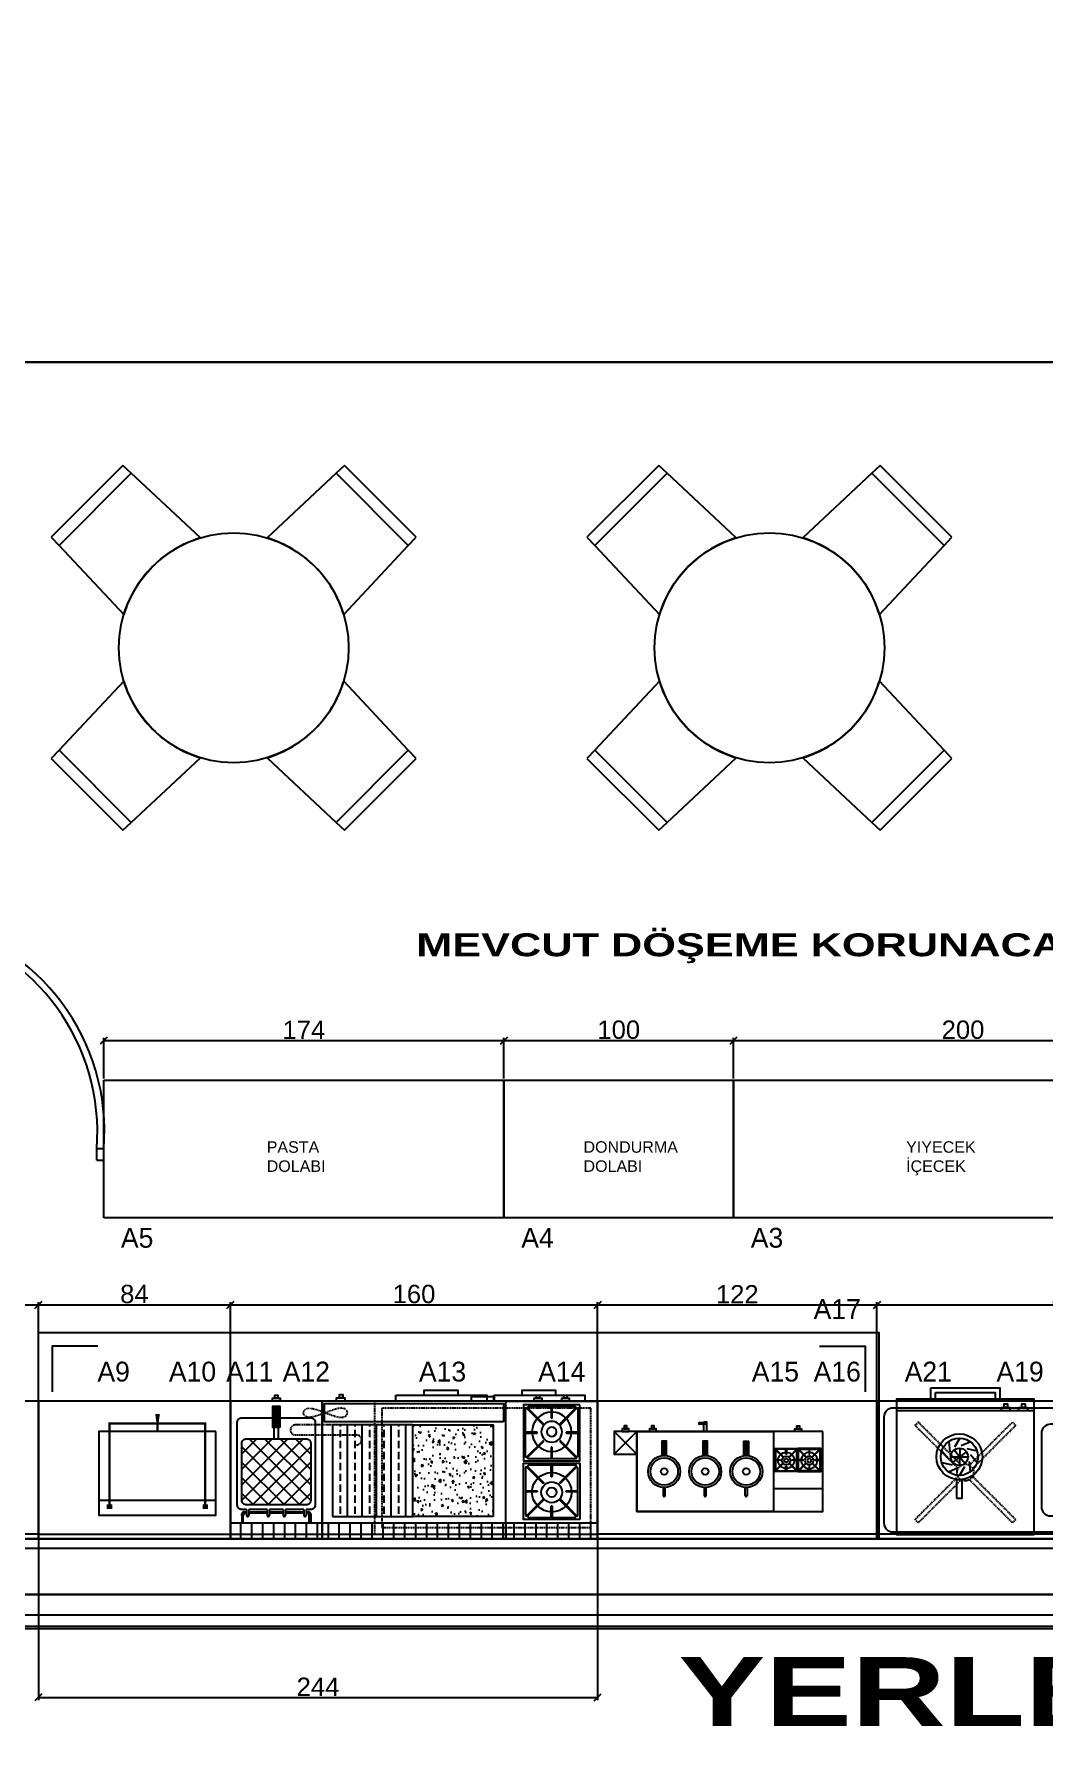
# Model space of a CAD drawing. Header units: millimetres. Extents: x 2103 to 6649, y 37758 to 41844.
# Drawn here: x 2597 to 3037, y 38865 to 39611 of the extents above; entities that cross this region are included whole.
import ezdxf
from ezdxf.enums import TextEntityAlignment as Align

# ---------------------------------------------------------------- set-up
doc = ezdxf.new("R2010")
doc.units = ezdxf.units.MM
doc.linetypes.add('DASHED', pattern=[0.75, 0.5, -0.25])
for name, color, linetype in [('A_DuvarAlcipan_WallPlasterboard', 53, 'Continuous'), ('A_DuvarBlok_WallBrickBlock', 87, 'Continuous'), ('A_KaplamaSeramik_Cladding', 55, 'Continuous'), ('A_YalitimIsi_HeatInsulation', 135, 'Continuous'), ('NOITHAT', 33, 'Continuous'), ('S2000-002 Çizgi', 7, 'Continuous'), ('Z_Xref', 7, 'Continuous')]:
    doc.layers.add(name, color=color, linetype=linetype)
doc.layers.add('YN_U_ANTET YAZI', color=50, linetype='Continuous', lineweight=30)
doc.styles.add('NKY', font='arial.ttf')
doc.styles.add('OLCU-5mm', font='arial.ttf', dxfattribs={"width": 0.75, "height": 12.5})
doc.styles.get("Standard").update_dxf_attribs({"font": 'arial.ttf'})
doc.styles.add('TAKSİM', font='GOTHIC.TTF', dxfattribs={"height": 20})
doc.dimstyles.new('OLCU50', dxfattribs={"dimtxt": 8, "dimasz": 3, "dimexe": 1.25, "dimexo": 0.625, "dimtad": 1, "dimdec": 0, "dimtxsty": 'Standard', "dimblk": 'OBLIQUE', "dimcen": 2.5, "dimclrd": 256, "dimclre": 251, "dimclrt": 25, "dimadec": 0, "dimazin": 0, "dimtfac": 1, "dimtdec": 0, "dimtmove": 0, "dimatfit": 3, "dimldrblk": 'OBLIQUE', "dimfxl": 1, "dimarcsym": 0})

# ---------------------------------------------------------------- blocks, each defined once
blk = doc.blocks.new('A$C4A413351')
at = {"layer": 'NOITHAT'}
for p, q in [((312.3, 1589.8), (0, 1277.5)), ((348.8, 1555.6), (312.3, 1589.8)), ((1277.5, 1589.8), (1241, 1555.6)), ((1589.8, 1277.5), (1277.5, 1589.8)), ((34.2, 1241), (348.8, 1555.6)), ((348.8, 1555.6), (34.2, 1241)), ((348.8, 1555.6), (34.2, 1241)), ((649.8, 1274), (348.8, 1555.6)), ((1241, 1555.6), (940, 1274)), ((1241, 1555.6), (1555.6, 1241)), ((1555.6, 1241), (1241, 1555.6)), ((1555.6, 1241), (1241, 1555.6)), ((0, 1277.5), (34.2, 1241)), ((1555.6, 1241), (1589.8, 1277.5)), ((34.2, 1241), (315.8, 940)), ((1274, 940), (1555.6, 1241)), ((315.8, 649.8), (34.2, 348.8)), ((1555.6, 348.8), (1274, 649.8)), ((34.2, 348.8), (0, 312.3)), ((0, 312.3), (312.3, 0)), ((348.8, 34.2), (34.2, 348.8)), ((34.2, 348.8), (348.8, 34.2)), ((34.2, 348.8), (348.8, 34.2)), ((348.8, 34.2), (649.8, 315.8)), ((940, 315.8), (1241, 34.2)), ((1555.6, 348.8), (1241, 34.2)), ((1241, 34.2), (1555.6, 348.8)), ((1241, 34.2), (1555.6, 348.8)), ((1277.5, 0), (1589.8, 312.3)), ((1589.8, 312.3), (1555.6, 348.8)), ((312.3, 0), (348.8, 34.2)), ((1241, 34.2), (1277.5, 0))]:
    blk.add_line(p, q, dxfattribs=at)
blk.add_circle((794.9, 794.9), 500.6, dxfattribs=at)
for start, end in [(106.84404, 135), (45, 73.15596), (135, 163.15596), (16.84404, 45), (196.84404, 225), (315, 343.15596), (225, 253.15596), (286.84404, 315)]:
    blk.add_arc((794.9, 794.9), 500.6, start, end, dxfattribs=at)
blk = doc.blocks.new('_Oblique')
at = {"color": 0, "linetype": 'ByBlock', "lineweight": -2}
blk.add_line((-0.5, -0.5), (0.5, 0.5), dxfattribs=at)
blk = doc.blocks.new('*D13')
at = {"color": 251, "lineweight": -2, "transparency": 16777216}
for p, q in [((2627.27, 39156.2), (2627.27, 39174)), ((2801.67, 39156.2), (2801.67, 39174))]:
    blk.add_line(p, q, dxfattribs=at)
at = {"lineweight": -2, "transparency": 16777216}
blk.add_line((2627.27, 39172.75), (2801.67, 39172.75), dxfattribs=at)
at = {"layer": 'Defpoints', "color": 0, "transparency": 16777216}
for p in [(2801.67, 39172.75), (2627.27, 39155.57), (2801.67, 39155.57)]:
    blk.add_point(p, dxfattribs=at)
at = {"lineweight": -2, "transparency": 16777216, "xscale": 3, "yscale": 3, "zscale": 3, "rotation": 180}
blk.add_blockref('_Oblique', (2627.27, 39172.75), dxfattribs=at)
at = {"lineweight": -2, "transparency": 16777216, "xscale": 3, "yscale": 3, "zscale": 3}
blk.add_blockref('_Oblique', (2801.67, 39172.75), dxfattribs=at)
at = {"color": 25, "transparency": 16777216, "insert": (2714.47, 39177.39), "char_height": 8, "attachment_point": 5}
blk.add_mtext('174', dxfattribs=at)
blk = doc.blocks.new('*D14')
at = {"color": 251, "lineweight": -2, "transparency": 16777216}
for p, q in [((2801.67, 39156.2), (2801.67, 39174)), ((2901.67, 39156.2), (2901.67, 39174))]:
    blk.add_line(p, q, dxfattribs=at)
at = {"lineweight": -2, "transparency": 16777216}
blk.add_line((2801.67, 39172.75), (2901.67, 39172.75), dxfattribs=at)
at = {"layer": 'Defpoints', "color": 0, "transparency": 16777216}
for p in [(2901.67, 39172.75), (2801.67, 39155.57), (2901.67, 39155.57)]:
    blk.add_point(p, dxfattribs=at)
at = {"lineweight": -2, "transparency": 16777216, "xscale": 3, "yscale": 3, "zscale": 3, "rotation": 180}
blk.add_blockref('_Oblique', (2801.67, 39172.75), dxfattribs=at)
at = {"lineweight": -2, "transparency": 16777216, "xscale": 3, "yscale": 3, "zscale": 3}
blk.add_blockref('_Oblique', (2901.67, 39172.75), dxfattribs=at)
at = {"color": 25, "transparency": 16777216, "insert": (2851.67, 39177.45), "char_height": 8, "attachment_point": 5}
blk.add_mtext('100', dxfattribs=at)
blk = doc.blocks.new('*D15')
at = {"color": 251, "lineweight": -2, "transparency": 16777216}
for p, q in [((2901.67, 39156.2), (2901.67, 39174)), ((3101.67, 39156.2), (3101.67, 39174))]:
    blk.add_line(p, q, dxfattribs=at)
at = {"lineweight": -2, "transparency": 16777216}
blk.add_line((2901.67, 39172.75), (3101.67, 39172.75), dxfattribs=at)
at = {"layer": 'Defpoints', "color": 0, "transparency": 16777216}
for p in [(3101.67, 39172.75), (2901.67, 39155.57), (3101.67, 39155.57)]:
    blk.add_point(p, dxfattribs=at)
at = {"lineweight": -2, "transparency": 16777216, "xscale": 3, "yscale": 3, "zscale": 3, "rotation": 180}
blk.add_blockref('_Oblique', (2901.67, 39172.75), dxfattribs=at)
at = {"lineweight": -2, "transparency": 16777216, "xscale": 3, "yscale": 3, "zscale": 3}
blk.add_blockref('_Oblique', (3101.67, 39172.75), dxfattribs=at)
at = {"color": 25, "transparency": 16777216, "insert": (3001.67, 39177.45), "char_height": 8, "attachment_point": 5}
blk.add_mtext('200', dxfattribs=at)
blk = doc.blocks.new('A$C521B02A0')
at = {"layer": 'S2000-002 Çizgi'}
blk.add_line((6.65, 10), (10.64, 10), dxfattribs=at)
for points in [[(0, 64), (0, 10), (60, 10), (60, 64)], [(0, 64), (0, 5), (60, 5), (60, 64)], [(3, 10), (6.65, 10), (6.65, 8.54), (3, 8.54)], [(3.97, 8.54), (5.43, 8.54), (5.43, 7.08), (3.97, 7.08)], [(10.64, 10), (14.29, 10), (14.29, 8.54), (10.64, 8.54)], [(11.61, 8.54), (13.07, 8.54), (13.07, 7.08), (11.61, 7.08)], [(45, 0), (15, 0), (15, 5), (45, 5)], [(43, 2), (17, 2), (17, 5), (43, 5)]]:
    blk.add_lwpolyline(points, close=True, dxfattribs=at)
at = {"layer": 'S2000-002 Çizgi', "linetype": 'DASHED'}
for points in [[(8.08, 57.42), (9.49, 58.84)], [(8.08, 57.42), (26.83, 38.67)], [(9.49, 58.84), (28.24, 40.09)], [(31.86, 40.19), (50.51, 58.84)], [(33.27, 38.77), (51.92, 57.42)], [(50.51, 58.84), (51.92, 57.42)], [(26.73, 35.06), (8.08, 16.41)], [(28.14, 33.64), (9.49, 15)], [(31.76, 33.74), (50.51, 15)], [(33.17, 35.16), (51.92, 16.41)], [(9.49, 15), (8.08, 16.41)], [(50.51, 15), (51.92, 16.41)]]:
    blk.add_lwpolyline(points, dxfattribs=at)
blk.add_circle((30, 36.92), 3.63, dxfattribs=at)
blk = doc.blocks.new('A$C08847F1B')
at = {"layer": 'S2000-002 Çizgi'}
blk.add_lwpolyline([(0, 30.57), (30.57, 30.57), (30.57, 0), (0, 0), (0, 30.57)], dxfattribs=at)
blk.add_lwpolyline([(15.55, 29.52), (15.55, 23.44, -0.414214), (15.34, 23.23), (15.23, 23.23, -0.414214), (15.02, 23.44), (15.02, 29.52), (2.68, 29.52, 0.668179), (2.31, 28.63), (10.81, 20.13, -0.810443), (10.38, 19.82), (1.59, 28.61, 0.668179), (1.05, 28.39), (1.05, 15.55), (7.13, 15.55, -0.414214), (7.34, 15.34), (7.34, 15.23, -0.414214), (7.13, 15.02), (1.05, 15.02), (1.05, 2.68, 0.668179), (1.94, 2.31), (10.43, 10.81, -0.810443), (10.75, 10.38), (1.96, 1.59, 0.668179), (2.18, 1.05), (15.02, 1.05), (15.02, 7.13, -0.414214), (15.23, 7.34), (15.34, 7.34, -0.414214), (15.55, 7.13), (15.55, 1.05), (27.88, 1.05, 0.668179), (28.26, 1.94), (19.76, 10.43, -0.810443), (20.19, 10.75), (28.98, 1.96, 0.668179), (29.52, 2.18), (29.52, 15.02), (23.44, 15.02, -0.414214), (23.23, 15.23), (23.23, 15.34, -0.414214), (23.44, 15.55), (29.52, 15.55), (29.52, 28.39, 0.668179), (28.98, 28.61), (20.19, 19.82, -0.810443), (19.76, 20.13), (28.26, 28.63, 0.668179), (27.88, 29.52)], format="xyb", close=True, dxfattribs=at)
for radius in [10.75, 5.66, 2.6]:
    blk.add_circle((15.28, 15.8), radius, dxfattribs=at)
blk = doc.blocks.new('A$C0AAB4699')
at = {"layer": 'S2000-002 Çizgi'}
for points in [[(34.38, 14.79, -0.072213), (32.37, 14.79), (32.37, 8.52), (34.38, 8.52)], [(50.24, 8.52), (52.26, 8.52), (52.26, 14.79, -0.072213), (50.24, 14.79)], [(68.12, 8.52), (70.13, 8.52), (70.13, 14.79, -0.072213), (68.12, 14.79)]]:
    blk.add_hatch(color=256, dxfattribs=at).paths.add_polyline_path(points)
for p, q in [((81, 14.21), (91, 4.21)), ((91, 14.21), (81, 4.21))]:
    blk.add_line(p, q, dxfattribs=at)
for points in [[(0, 4.21), (81, 4.21), (81, 39.21), (0, 39.21)], [(0, 29.21), (21.5, 29.21), (21.5, 39.21), (0, 39.21)], [(81, 4.21), (21.5, 4.21), (21.5, 39.21), (81, 39.21)], [(81, 4.21), (91, 4.21), (91, 14.21), (81, 14.21)], [(9.28, 4.21), (12.19, 4.21), (12.19, 3.05), (9.28, 3.05)], [(10.15, 3.05), (11.32, 3.05), (11.32, 1.88), (10.15, 1.88)], [(53.85, 0.2), (51.19, 0.41), (51.19, 1.04), (53.85, 1.25)], [(75.53, 4.21), (72.62, 4.21), (72.62, 3.05), (75.53, 3.05)], [(74.66, 3.05), (73.49, 3.05), (73.49, 1.88), (74.66, 1.88)], [(87.46, 4.21), (84.54, 4.21), (84.54, 3.05), (87.46, 3.05)], [(86.58, 3.05), (85.42, 3.05), (85.42, 1.88), (86.58, 1.88)]]:
    blk.add_lwpolyline(points, close=True, dxfattribs=at)
for points in [[(32.94, 28.7), (32.94, 32.22)], [(33.81, 32.22), (33.81, 28.7)], [(50.81, 32.22), (50.81, 28.7)], [(51.69, 28.7), (51.69, 32.22)], [(68.69, 32.22), (68.69, 28.7)], [(69.56, 28.7), (69.56, 32.22)], [(34.38, 14.79), (34.38, 8.52), (32.37, 8.52), (32.37, 14.79)], [(50.24, 14.79), (50.24, 8.52), (52.26, 8.52), (52.26, 14.79)], [(68.12, 14.79), (68.12, 8.52), (70.13, 8.52), (70.13, 14.79)], [(51.8, 0), (50.7, 0), (50.7, 4.21)], [(51.8, 4.21), (51.8, 1.08)], [(51.8, 0.36), (51.8, 0)]]:
    blk.add_lwpolyline(points, dxfattribs=at)
for centre, radius in [((33.37, 21.71), 7), ((33.37, 21.71), 6), ((33.37, 21.71), 1.45), ((51.25, 21.71), 7), ((51.25, 21.71), 6), ((51.25, 21.71), 1.45), ((69.12, 21.71), 7), ((69.12, 21.71), 6), ((69.12, 21.71), 1.45)]:
    blk.add_circle(centre, radius, dxfattribs=at)
for centre in [(33.37, 32.22), (51.25, 32.22), (69.12, 32.22)]:
    blk.add_arc(centre, 0.438, 0, 180, dxfattribs=at)
at = {"layer": 'S2000-002 Çizgi', "yscale": 0.3284582400001454}
for xscale, zscale in [(-0.3284582400001454, 0.3284582400000002), (0.3284582400001454, 0.3284582400001454)]:
    blk.add_blockref('A$C08847F1B', (10.96, 11.7), dxfattribs=dict(at, xscale=xscale, zscale=zscale))
blk = doc.blocks.new('A$C035C0B13')
at = {"layer": 'S2000-002 Çizgi'}
for p, q in [((105.13, 22.71), (105.13, 30.6)), ((101.22, 21.05), (95.13, 26.06)), ((99.99, 17.24), (92.18, 16.13))]:
    blk.add_line(p, q, dxfattribs=at)
for points in [[(170, 60), (0, 60), (0, 0), (170, 0)], [(170, 2), (0, 2), (0, 0), (170, 0)]]:
    blk.add_lwpolyline(points, close=True, dxfattribs=at)
for points in [[(163.87, 57), (7, 57, 0.414214), (3, 53), (3, 7, 0.414214), (7, 3), (163.87, 3, 0.414214), (167.87, 7), (167.87, 53, 0.414214)], [(107.65, 50), (75.65, 50, 0.414214), (71.65, 46), (71.65, 14, 0.414214), (75.65, 10), (107.65, 10, 0.414214), (111.65, 14), (111.65, 46, 0.414214)]]:
    blk.add_lwpolyline(points, format="xyb", close=True, dxfattribs=at)
blk.add_circle((104.94, 17.74), 3.19, dxfattribs=at)
blk = doc.blocks.new('A$C3D735FFB')
at = {"layer": 'S2000-002 Çizgi'}
blk.add_lwpolyline([(0, 7.57), (51, 7.57), (51, 44.03), (0, 44.03)], close=True, dxfattribs=at)
blk.add_lwpolyline([(51, 37.48), (0, 37.48)], dxfattribs=at)
for points, const_width in [([(3.46, 40.35), (5.8, 40.35)], 2), ([(4.63, 40.03), (4.63, 4.11), (25.5, 4.11)], 1), ([(46.37, 40.03), (46.37, 4.11), (25.5, 4.11)], 1), ([(47.54, 40.35), (45.2, 40.35)], 2)]:
    blk.add_lwpolyline(points, dxfattribs=dict(at, const_width=const_width))
blk.add_lwpolyline([(25.44, 7.48, 1, 1, 0), (25.44, 3.72, 1, 2, 0), (25.44, 0, 2, 2, 0)], format="xyseb", dxfattribs=at)
blk = doc.blocks.new('A$C689931EA')
at = {"layer": 'S2000-002 Çizgi'}
h = blk.add_hatch(dxfattribs=at)
h.set_pattern_fill('ANSI31', color=256, scale=1.5, angle=45, style=0)
h.set_pattern_definition([(90, (-3458.603, -5003.7387), (-4.7625, 9e-16), [])])
h.paths.add_polyline_path([(0, 62.62), (0, 55.62), (40, 55.62), (40, 62.62)])
h = blk.add_hatch(color=256, dxfattribs=at)
h.paths.add_polyline_path([(35, 51.8), (35, 52.44), (35, 55.62), (34.36, 55.62), (34.36, 52.44, -0.414214), (33.36, 51.44), (33, 51.44), (33, 50.8), (34, 50.8, 0.414214)])
h.paths.add_polyline_path([(32, 51.44), (24, 51.44), (24, 50.8), (32, 50.8)])
h.paths.add_polyline_path([(23, 51.44), (17, 51.44), (17, 50.8), (23, 50.8)])
h.paths.add_polyline_path([(16, 51.44), (8, 51.44), (8, 50.8), (16, 50.8)])
h.paths.add_polyline_path([(5.64, 52.44), (5.64, 55.62), (5, 55.62), (5, 51.8, 0.414214), (6, 50.8), (6.64, 50.8), (7, 50.8), (7, 51.44), (6.64, 51.44, -0.414214)])
h = blk.add_hatch(dxfattribs=at)
h.set_pattern_fill('ANSI37', color=256, scale=1.5, style=0)
h.set_pattern_definition([(45, (-3527.4764, -4991.5224), (-3.367596, 3.367596), []), (135, (-3527.4764, -4991.5224), (-3.367596, -3.367596), [])])
h.paths.add_polyline_path([(35, 45.84, 0.414214), (33, 47.84), (7, 47.84, 0.414214), (5, 45.84), (5, 21.01, 0.414214), (7, 19.01), (33, 19.01, 0.414214), (35, 21.01)])
blk.add_hatch(color=256, dxfattribs=at).paths.add_polyline_path([(18.49, 14.01), (21.51, 14.01), (21.51, 4.84), (18.49, 4.84)])
for p, q in [((5, 51.8), (5, 55.62)), ((5, 55.62), (5.64, 55.62)), ((5.64, 55.62), (5.64, 52.44)), ((7, 49.84), (7, 52.32)), ((8, 49.84), (8, 52.32)), ((16, 49.84), (16, 52.32)), ((17, 49.84), (17, 52.32)), ((23, 49.84), (23, 52.32)), ((24, 49.84), (24, 52.32)), ((32, 49.84), (32, 52.32)), ((33, 49.84), (33, 52.32)), ((34.36, 55.62), (34.36, 52.44)), ((35, 55.62), (34.36, 55.62)), ((35, 52.44), (35, 55.62)), ((35, 52.44), (35, 51.8)), ((6.64, 50.8), (6, 50.8)), ((6.64, 51.44), (7, 51.44)), ((7, 50.8), (6.64, 50.8)), ((8, 51.44), (16, 51.44)), ((16, 50.8), (8, 50.8)), ((17, 51.44), (23, 51.44)), ((23, 50.8), (17, 50.8)), ((24, 51.44), (32, 51.44)), ((32, 50.8), (24, 50.8)), ((33, 51.44), (33.36, 51.44)), ((34, 50.8), (33, 50.8))]:
    blk.add_line(p, q, dxfattribs=at)
for points in [[(0, 2.62), (40, 2.62), (40, 62.62), (0, 62.62)], [(0, 62.62), (40, 62.62), (40, 55.62), (0, 55.62)], [(19, 19.01), (19, 14.01), (21, 14.01), (21, 19.01)], [(18.49, 14.01), (21.51, 14.01), (21.51, 4.84), (18.49, 4.84)], [(18.36, 2.62), (21.64, 2.62), (21.64, 1.31), (18.36, 1.31)], [(19.34, 1.31), (20.66, 1.31), (20.66, 0), (19.34, 0)]]:
    blk.add_lwpolyline(points, close=True, dxfattribs=at)
for points in [[(29, 9.84), (5, 9.84, -0.414214), (3, 11.84), (3, 47.84, -0.414214), (5, 49.84), (7, 49.84)], [(33, 49.84), (35, 49.84, -0.414214), (37, 47.84), (37, 11.84, -0.414214), (35, 9.84), (29, 9.84)]]:
    blk.add_lwpolyline(points, format="xyb", dxfattribs=at)
blk.add_lwpolyline([(7, 47.84), (33, 47.84, -0.414214), (35, 45.84), (35, 21.01, -0.414214), (33, 19.01), (7, 19.01, -0.414214), (5, 21.01), (5, 45.84, -0.414214)], format="xyb", close=True, dxfattribs=at)
for points in [[(8, 49.84), (16, 49.84)], [(17, 49.84), (23, 49.84)], [(24, 49.84), (32, 49.84)]]:
    blk.add_lwpolyline(points, dxfattribs=at)
for centre, radius, start, end in [((6.64, 52.44), 1, 180, 270), ((7.5, 52.32), 0.5, 0, 180), ((16.5, 52.32), 0.5, 0, 180), ((23.5, 52.32), 0.5, 0, 180), ((32.5, 52.32), 0.5, 0, 180), ((33.36, 52.44), 1, 270, 0), ((6, 51.8), 1, 180, 270), ((34, 51.8), 1, 270, 0)]:
    blk.add_arc(centre, radius, start, end, dxfattribs=at)
blk = doc.blocks.new('A$C35455AC0')
at = {"layer": 'S2000-002 Çizgi'}
h = blk.add_hatch(dxfattribs=at)
h.set_pattern_fill('ANSI31', color=256, scale=1.5, angle=45, style=0)
h.set_pattern_definition([(90, (-4825.414, -5289.878), (-4.7625, 9e-16), [])])
h.paths.add_polyline_path([(80, 55.92), (80, 62.92), (0, 62.92), (0, 55.92)])
h = blk.add_hatch(dxfattribs=at)
h.set_pattern_fill('AR-CONC', color=256, scale=0.05, angle=45, style=0)
h.set_pattern_definition([(95, (-2766.726, -4996.208), (7.004733, 5.877669), [0.9525, -10.4775]), (40, (-2766.726, -4996.208), (-8.000894, 5.50885), [0.762, -8.382]), (145.451, (-2766.143, -4995.718), (-0.996108, 11.386512), [0.8095, -8.9045]), (91.1842, (-2768.522, -4994.412), (11.070512, 8.09767), [1.42875, -15.71625]), (141.6356, (-2767.6, -4993.737), (-0.354307, 17.141322), [1.21425, -13.35675]), (36.184, (-2768.522, -4994.412), (-0.35428, 17.14132), [1.143, -12.573]), (66, (-2767.1754, -4993.963), (8.976028, 1.744763), [0.9525, -10.4775]), (11, (-2767.175, -4993.963), (-4.326996, 8.69706), [0.762, -8.382]), (116.4514, (-2766.427, -4993.817), (4.649002, 10.441823), [0.8095, -8.9045]), (82.5, (-2766.7264, -4996.2078), (-2.8802735, 3.0986707), [0, -8.2804, 0, -8.509, 0, -8.41375]), (52.5, (-2766.7264, -4996.208), (-1.1794864, 5.90435), [0, -4.8514, 0, -8.0899, 0, -3.20675]), (12.5, (-2768.729, -4998.2104), (4.9963932, 4.5913098), [0, -3.175, 0, -9.906, 0, -13.1445]), (2.5, (-2769.627, -4999.1084), (4.338195, 6.1361196), [0, -4.1275, 0, -6.5786, 0, -9.3345])])
h.paths.add_polyline_path([(40.53, 13.21), (40.53, 53.21), (5.53, 53.21), (5.53, 13.21)])
h = blk.add_hatch(dxfattribs=at)
h.set_pattern_fill('ANSI33', color=256, angle=45, style=0)
h.set_pattern_definition([(90, (-3755.852, -9492.9886), (-6.35, 1e-15), []), (90, (-3752.677, -9489.8136), (-6.35, 1e-15), [3.175, -1.5875])])
h.paths.add_polyline_path([(40.53, 53.21), (40.53, 13.21), (75.53, 13.21), (75.53, 53.21)])
for points in [[(0, 62.92), (80, 62.92), (80, 55.92), (0, 55.92)], [(0, 2.92), (80, 2.92), (80, 62.92), (0, 62.92)], [(5.53, 53.21), (40.53, 53.21), (40.53, 13.21), (5.53, 13.21)], [(75.53, 53.21), (40.53, 53.21), (40.53, 13.21), (75.53, 13.21)], [(1, 11.92), (79, 11.92), (79, 3.92), (1, 3.92)], [(5, 2.92), (15, 2.92), (15, 0.92), (5, 0.92)], [(70.06, 2.92), (73.7, 2.92), (73.7, 1.46), (70.06, 1.46)], [(71.02, 1.46), (72.48, 1.46), (72.48, 0), (71.02, 0)]]:
    blk.add_lwpolyline(points, close=True, dxfattribs=at)
blk = doc.blocks.new('A$C74BC67CC')
at = {"layer": 'S2000-002 Çizgi'}
h = blk.add_hatch(dxfattribs=at)
h.set_pattern_fill('ANSI31', color=256, scale=1.5, angle=45, style=0)
h.set_pattern_definition([(90, (-2258.432, -7204.478), (-4.7625, 9e-16), [])])
h.paths.add_polyline_path([(40, 55.62), (40, 62.62), (0, 62.62), (0, 55.62)])
blk.add_line((40, 55.62), (0, 55.62), dxfattribs=at)
for points in [[(0, 62.62), (40, 62.62), (40, 2.62), (0, 2.62)], [(12.36, 2.62), (15.64, 2.62), (15.64, 1.31), (12.36, 1.31)], [(13.34, 1.31), (14.66, 1.31), (14.66, 0), (13.34, 0)], [(24.36, 2.62), (27.64, 2.62), (27.64, 1.31), (24.36, 1.31)], [(25.34, 1.31), (26.66, 1.31), (26.66, 0), (25.34, 0)]]:
    blk.add_lwpolyline(points, close=True, dxfattribs=at)
at = {"layer": 'S2000-002 Çizgi', "xscale": 0.7999999999992724, "yscale": 0.7999999999992724, "zscale": 0.7999999999992724}
blk.add_blockref('A$C08847F1B', (7.77, 29.67), dxfattribs=at)
at = {"layer": 'S2000-002 Çizgi', "xscale": -0.7999999999992724, "yscale": 0.8000000000001819, "zscale": 0.8, "rotation": 180}
blk.add_blockref('A$C08847F1B', (7.77, 28.58), dxfattribs=at)
blk = doc.blocks.new('A$C35084B31')
at = {"layer": 'S2000-002 Çizgi'}
blk.add_line((160, 62.6), (0, 62.6), dxfattribs=at)
for points in [[(160, 4.6), (160, 64.6), (0, 64.6), (0, 4.6)], [(45.21, 1.96), (5.61, 1.96), (5.61, 4.6), (45.21, 4.6)], [(33.08, 1.96), (18.14, 1.96), (18.14, 0), (33.08, 0)], [(87.84, 1.96), (48.24, 1.96), (48.24, 4.6), (87.84, 4.6)], [(75.71, 1.96), (60.77, 1.96), (60.77, 0), (75.71, 0)]]:
    blk.add_lwpolyline(points, close=True, dxfattribs=at)
at = {"layer": 'S2000-002 Çizgi', "linetype": 'DASHED'}
blk.add_lwpolyline([(97, 62.6), (97, 4.6)], dxfattribs=at)
blk.add_lwpolyline([(94, 59.6), (3, 59.6), (3, 7.6), (94, 7.6)], close=True, dxfattribs=at)
for points in [[(131.67, 19.28), (105, 19.28, -1), (105, 23.63)], [(105, 14.93), (131.67, 14.93, 1), (131.67, 19.28)]]:
    blk.add_lwpolyline(points, format="xyb", dxfattribs=at)
at = {"layer": 'S2000-002 Çizgi', "linetype": 'DASHED', "ltscale": 0.1}
blk.add_lwpolyline([(125.56, 7.62), (124.1, 7.8), (122.4, 8.25), (120.54, 8.89), (118.59, 9.63), (116.64, 10.36), (114.78, 11), (113.07, 11.46), (111.62, 11.63), (110.47, 11.46), (109.66, 11), (109.17, 10.36), (109, 9.63), (109.17, 8.89), (109.66, 8.25), (110.47, 7.8), (111.62, 7.62), (113.07, 7.8), (114.78, 8.25), (116.64, 8.89), (118.59, 9.63), (120.54, 10.36), (122.4, 11), (124.1, 11.46), (125.56, 11.63), (126.7, 11.46), (127.52, 11), (128.01, 10.36), (128.17, 9.63), (128.01, 8.89), (127.52, 8.25), (126.7, 7.8)], close=True, dxfattribs=at)
blk = doc.blocks.new('A$C4AF1199D')
at = {"layer": 'S2000-002 Çizgi'}
for points in [[(5.4, 24.63), (5.79, 20.04)], [(10.19, 26.12), (7.81, 22.18)], [(14.95, 24.51), (10.7, 22.72)], [(2.34, 15.58), (6.83, 14.54)], [(2.4, 20.6), (5.42, 17.12)], [(6.25, 18), (13.75, 18)], [(12.59, 19.94), (7.13, 15.7)], [(7.66, 20.97), (12.41, 15.17)], [(10.18, 21.16), (10, 14.25)], [(17.85, 20.42), (13.36, 21.46)], [(14.79, 11.37), (14.4, 15.96)], [(17.79, 15.4), (14.77, 18.88)], [(5.24, 11.49), (9.49, 13.28)], [(10, 9.88), (12.38, 13.82)]]:
    blk.add_lwpolyline(points, dxfattribs=at)
blk.add_lwpolyline([(8.75, 0), (11.25, 0), (11.25, 8), (8.75, 8)], close=True, dxfattribs=at)
for radius in [10, 8.12, 3.75]:
    blk.add_circle((10, 18), radius, dxfattribs=at)
blk = doc.blocks.new('*D35')
at = {"color": 251, "lineweight": -2, "transparency": 16777216}
for p, q in [((2478.84, 39016.2), (2478.84, 39058.79)), ((2598.84, 39016.2), (2598.84, 39058.79))]:
    blk.add_line(p, q, dxfattribs=at)
at = {"lineweight": -2, "transparency": 16777216}
blk.add_line((2478.84, 39057.54), (2598.84, 39057.54), dxfattribs=at)
at = {"layer": 'Defpoints', "color": 0, "transparency": 16777216}
for p in [(2598.84, 39057.54), (2478.84, 39015.57), (2598.84, 39015.57)]:
    blk.add_point(p, dxfattribs=at)
at = {"lineweight": -2, "transparency": 16777216, "xscale": 3, "yscale": 3, "zscale": 3, "rotation": 180}
blk.add_blockref('_Oblique', (2478.84, 39057.54), dxfattribs=at)
at = {"lineweight": -2, "transparency": 16777216, "xscale": 3, "yscale": 3, "zscale": 3}
blk.add_blockref('_Oblique', (2598.84, 39057.54), dxfattribs=at)
at = {"color": 25, "transparency": 16777216, "insert": (2538.84, 39062.25), "char_height": 8, "attachment_point": 5}
blk.add_mtext('120', dxfattribs=at)
blk = doc.blocks.new('*D36')
at = {"color": 251, "lineweight": -2, "transparency": 16777216}
for p, q in [((2598.84, 39016.2), (2598.84, 39058.79)), ((2682.47, 39016.2), (2682.47, 39058.79))]:
    blk.add_line(p, q, dxfattribs=at)
at = {"lineweight": -2, "transparency": 16777216}
blk.add_line((2598.84, 39057.54), (2682.47, 39057.54), dxfattribs=at)
at = {"layer": 'Defpoints', "color": 0, "transparency": 16777216}
for p in [(2682.47, 39057.54), (2598.84, 39015.57), (2682.47, 39015.57)]:
    blk.add_point(p, dxfattribs=at)
at = {"lineweight": -2, "transparency": 16777216, "xscale": 3, "yscale": 3, "zscale": 3, "rotation": 180}
blk.add_blockref('_Oblique', (2598.84, 39057.54), dxfattribs=at)
at = {"lineweight": -2, "transparency": 16777216, "xscale": 3, "yscale": 3, "zscale": 3}
blk.add_blockref('_Oblique', (2682.47, 39057.54), dxfattribs=at)
at = {"color": 25, "transparency": 16777216, "insert": (2640.66, 39062.25), "char_height": 8, "attachment_point": 5}
blk.add_mtext('84', dxfattribs=at)
blk = doc.blocks.new('*D37')
at = {"color": 251, "lineweight": -2, "transparency": 16777216}
for p, q in [((2682.47, 39016.2), (2682.47, 39058.79)), ((2842.47, 39016.2), (2842.47, 39058.79))]:
    blk.add_line(p, q, dxfattribs=at)
at = {"lineweight": -2, "transparency": 16777216}
blk.add_line((2682.47, 39057.54), (2842.47, 39057.54), dxfattribs=at)
at = {"layer": 'Defpoints', "color": 0, "transparency": 16777216}
for p in [(2842.47, 39057.54), (2682.47, 39015.57), (2842.47, 39015.57)]:
    blk.add_point(p, dxfattribs=at)
at = {"lineweight": -2, "transparency": 16777216, "xscale": 3, "yscale": 3, "zscale": 3, "rotation": 180}
blk.add_blockref('_Oblique', (2682.47, 39057.54), dxfattribs=at)
at = {"lineweight": -2, "transparency": 16777216, "xscale": 3, "yscale": 3, "zscale": 3}
blk.add_blockref('_Oblique', (2842.47, 39057.54), dxfattribs=at)
at = {"color": 25, "transparency": 16777216, "insert": (2762.47, 39062.25), "char_height": 8, "attachment_point": 5}
blk.add_mtext('160', dxfattribs=at)
blk = doc.blocks.new('*D38')
at = {"color": 251, "lineweight": -2, "transparency": 16777216}
for p, q in [((2842.47, 39016.2), (2842.47, 39058.79)), ((2964.18, 39016.2), (2964.18, 39058.79))]:
    blk.add_line(p, q, dxfattribs=at)
at = {"lineweight": -2, "transparency": 16777216}
blk.add_line((2842.47, 39057.54), (2964.18, 39057.54), dxfattribs=at)
at = {"layer": 'Defpoints', "color": 0, "transparency": 16777216}
for p in [(2964.18, 39057.54), (2842.47, 39015.57), (2964.18, 39015.57)]:
    blk.add_point(p, dxfattribs=at)
at = {"lineweight": -2, "transparency": 16777216, "xscale": 3, "yscale": 3, "zscale": 3, "rotation": 180}
blk.add_blockref('_Oblique', (2842.47, 39057.54), dxfattribs=at)
at = {"lineweight": -2, "transparency": 16777216, "xscale": 3, "yscale": 3, "zscale": 3}
blk.add_blockref('_Oblique', (2964.18, 39057.54), dxfattribs=at)
at = {"color": 25, "transparency": 16777216, "insert": (2903.32, 39062.18), "char_height": 8, "attachment_point": 5}
blk.add_mtext('122', dxfattribs=at)
blk = doc.blocks.new('*D39')
at = {"color": 251, "lineweight": -2, "transparency": 16777216}
for p, q in [((2964.18, 39016.2), (2964.18, 39058.79)), ((3134.18, 39016.2), (3134.18, 39058.79))]:
    blk.add_line(p, q, dxfattribs=at)
at = {"lineweight": -2, "transparency": 16777216}
blk.add_line((2964.18, 39057.54), (3134.18, 39057.54), dxfattribs=at)
at = {"layer": 'Defpoints', "color": 0, "transparency": 16777216}
for p in [(3134.18, 39057.54), (2964.18, 39015.57), (3134.18, 39015.57)]:
    blk.add_point(p, dxfattribs=at)
at = {"lineweight": -2, "transparency": 16777216, "xscale": 3, "yscale": 3, "zscale": 3, "rotation": 180}
blk.add_blockref('_Oblique', (2964.18, 39057.54), dxfattribs=at)
at = {"lineweight": -2, "transparency": 16777216, "xscale": 3, "yscale": 3, "zscale": 3}
blk.add_blockref('_Oblique', (3134.18, 39057.54), dxfattribs=at)
at = {"color": 25, "transparency": 16777216, "insert": (3049.18, 39062.25), "char_height": 8, "attachment_point": 5}
blk.add_mtext('170', dxfattribs=at)
blk = doc.blocks.new('*D41')
at = {"color": 251, "lineweight": -2, "transparency": 16777216}
for p, q in [((2598.84, 38954.95), (2598.84, 38885.22)), ((2842.47, 38954.95), (2842.47, 38885.22))]:
    blk.add_line(p, q, dxfattribs=at)
at = {"lineweight": -2, "transparency": 16777216}
blk.add_line((2598.84, 38886.47), (2842.47, 38886.47), dxfattribs=at)
at = {"layer": 'Defpoints', "color": 0, "transparency": 16777216}
for p in [(2598.84, 38955.57), (2842.47, 38955.57), (2842.47, 38886.47)]:
    blk.add_point(p, dxfattribs=at)
at = {"lineweight": -2, "transparency": 16777216, "xscale": 3, "yscale": 3, "zscale": 3, "rotation": 180}
blk.add_blockref('_Oblique', (2598.84, 38886.47), dxfattribs=at)
at = {"lineweight": -2, "transparency": 16777216, "xscale": 3, "yscale": 3, "zscale": 3}
blk.add_blockref('_Oblique', (2842.47, 38886.47), dxfattribs=at)
at = {"color": 25, "transparency": 16777216, "insert": (2720.66, 38891.11), "char_height": 8, "attachment_point": 5}
blk.add_mtext('244', dxfattribs=at)

msp = doc.modelspace()

# ---------------------------------------------------------------- linework, layer by layer
at = {"color": 4, "lineweight": 30, "true_color": 0x24ffff}
msp.add_lwpolyline([(2454.59, 39468.4), (2454.59, 38931.32), (3334.59, 38931.32), (3334.59, 39468.4), (2454.59, 39468.4)], dxfattribs=at)
at = {"color": 32}
for points in [[(2627.27, 39125.57), (2624.28, 39125.57)], [(2624.28, 39120.57), (2624.28, 39125.57)], [(2624.28, 39120.57), (2627.27, 39120.57)]]:
    msp.add_lwpolyline(points, dxfattribs=at)
for points in [[(2598.84, 39045.57), (2965.02, 39045.57), (2965.02, 38955.57), (2598.84, 38955.57)], [(2598.84, 38955.57), (2682.47, 38955.57), (2682.47, 39015.57), (2598.84, 39015.57)], [(2842.47, 38955.57), (2964.18, 38955.57), (2964.18, 39015.57), (2842.47, 39015.57)], [(2598.84, 38957.57), (2682.47, 38957.57), (2682.47, 38955.57), (2598.84, 38955.57)], [(2964.18, 38957.57), (2842.47, 38957.57), (2842.47, 38955.57), (2964.18, 38955.57)]]:
    msp.add_lwpolyline(points, close=True)
for points in [[(2624.7, 39039.57), (2604.84, 39039.57), (2604.84, 39019.72)], [(2939.17, 39039.57), (2959.02, 39039.57), (2959.02, 39019.72)]]:
    msp.add_lwpolyline(points)
for centre, radius, start, end in [((2534.19, 39133.33), 93.41, 355.2362, 78.34434), ((2532.15, 39132.77), 92.39, 355.53323, 76.55464)]:
    msp.add_arc(centre, radius, start, end, dxfattribs=at)
at = {"layer": 'A_DuvarAlcipan_WallPlasterboard'}
msp.add_lwpolyline([(3318.29, 38987.82), (3314.04, 38987.82), (3314.04, 38955.57), (2478.84, 38955.57), (2478.84, 39367.12), (2498.84, 39367.12), (2498.84, 39465.62), (2478.84, 39465.62), (2478.84, 39611.37), (2454.59, 39611.37)], dxfattribs=at)
at = {"layer": 'A_DuvarBlok_WallBrickBlock'}
msp.add_lwpolyline([(3334.59, 38987.82), (3318.29, 38987.82), (3318.29, 38951.32), (2474.59, 38951.32), (2474.59, 38931.32), (3334.59, 38931.32)], close=True, dxfattribs=at)
at = {"layer": 'A_KaplamaSeramik_Cladding'}
for points in [[(3349.59, 38997.82), (3349.59, 38916.32), (2489.59, 38916.32), (2489.59, 38866.35), (2474.59, 38866.35)], [(3334.59, 38996.82), (3348.59, 38996.82), (3348.59, 38917.32), (2488.59, 38917.32), (2488.59, 38867.35), (2474.59, 38867.35)]]:
    msp.add_lwpolyline(points, dxfattribs=at)
at = {"layer": 'A_YalitimIsi_HeatInsulation', "ltscale": 0.2}
msp.add_lwpolyline([(3343.59, 38996.82), (3343.59, 38922.32), (2483.59, 38922.32), (2483.59, 38867.35)], dxfattribs=at)
at = {"layer": 'S2000-002 Çizgi'}
for points in [[(2598.84, 39015.57), (2478.84, 39015.57), (2478.84, 38955.57), (2598.84, 38955.57)], [(2598.84, 38957.57), (2478.84, 38957.57), (2478.84, 38955.57), (2598.84, 38955.57)]]:
    msp.add_lwpolyline(points, close=True, dxfattribs=at)
at = {"layer": 'Z_Xref'}
for points in [[(2627.27, 39095.57), (2627.27, 39095.57), (2627.27, 39155.57), (2627.27, 39155.57)], [(2627.27, 39155.57), (2701.67, 39155.57)], [(2701.67, 39155.57), (2801.67, 39155.57), (2801.67, 39095.57), (2701.67, 39095.57)], [(2701.67, 39095.57), (2627.27, 39095.57)]]:
    msp.add_lwpolyline(points, dxfattribs=at)
for points in [[(2901.67, 39155.57), (2901.67, 39095.57), (2801.67, 39095.57), (2801.67, 39155.57)], [(3101.67, 39155.57), (3101.67, 39095.57), (2901.67, 39095.57), (2901.67, 39155.57)]]:
    msp.add_lwpolyline(points, close=True, dxfattribs=at)

# ---------------------------------------------------------------- block references
at = {"rotation": 180}
for name, p in [('A$C35084B31', (2842.47, 39020.17)), ('A$C35455AC0', (2802.47, 39018.49))]:
    msp.add_blockref(name, p, dxfattribs=at)
msp.add_blockref('A$C035C0B13', (2964.18, 38955.57))
at = {"layer": 'NOITHAT', "xscale": 0.1, "yscale": 0.1, "zscale": 0.1}
for p in [(2604.44, 39264.45), (2837.84, 39264.45)]:
    msp.add_blockref('A$C4A413351', p, dxfattribs=at)
at = {"layer": 'S2000-002 Çizgi'}
for name, p, rotation in [('A$C689931EA', (2722.47, 39018.19), 180), ('A$C74BC67CC', (2842.47, 39018.19), 180), ('A$C521B02A0', (3032.69, 39021.44), 179.9999999999882), ('A$C3D735FFB', (2676.18, 39009.94), 180), ('A$C0AAB4699', (2940.61, 39006.65), 179.9999999999996)]:
    msp.add_blockref(name, p, dxfattribs=dict(at, rotation=rotation))
msp.add_blockref('A$C4AF1199D', (2990.09, 38973.34), dxfattribs=at)

# ---------------------------------------------------------------- texts
at = {"style": 'TAKSİM'}
for s, p in [('A5', (2641.86, 39082.49)), ('A4', (2816.27, 39082.49)), ('A3', (2916.27, 39082.49)), ('A17', (2946.88, 39051.41)), ('A9', (2631.61, 39024.16)), ('A10', (2665.97, 39024.16)), ('A11', (2690.96, 39024.16)), ('A12', (2715.56, 39024.16)), ('A13', (2774.92, 39024.16)), ('A14', (2826.85, 39024.16)), ('A15', (2919.94, 39024.16)), ('A16', (2946.88, 39024.16)), ('A21', (2986.54, 39024.16)), ('A19', (3026.54, 39024.16))]:
    msp.add_text(s, height=8.64, dxfattribs=at).set_placement(p, align=Align.CENTER)
at = {"layer": 'YN_U_ANTET YAZI', "color": 7, "width": 2031.2619, "attachment_point": 1, "style": 'OLCU-5mm'}
for s, insert, char_height in [('{\\fArial|b1|i0|c162|p34;\\W1.35;MEVCUT DÖŞEME KORUNACAKTIR.}', (2763.45, 39219.5), 10), ('\\pi1.1997;{\\fArial|b1|i0|c162|p34;\\W1.35;YERLEŞİM PLANI}', (2876.55, 38904.02), 30)]:
    msp.add_mtext(s, dxfattribs=dict(at, insert=insert, char_height=char_height))
at = {"layer": 'Z_Xref', "color": 34, "char_height": 5, "attachment_point": 1, "style": 'NKY'}
for s, insert in [('PASTA DOLABI', (2698.3, 39128.87)), ('DONDURMA DOLABI', (2836.32, 39128.87)), ('YIYECEK İÇECEK', (2976.88, 39128.87))]:
    msp.add_mtext_dynamic_manual_height_columns(s, width=10.1028, gutter_width=2000, heights=[0], dxfattribs=dict(at, insert=insert))

# ---------------------------------------------------------------- dimensions: what is measured, and where the dimension line sits
for base, p1, p2, picture, middle in [((2801.67, 39172.75), (2627.27, 39155.57), (2801.67, 39155.57), '*D13', (2714.47, 39177.39)), ((2598.84, 39057.54), (2478.84, 39015.57), (2598.84, 39015.57), '*D35', (2538.84, 39062.25)), ((2842.47, 38886.47), (2598.84, 38955.57), (2842.47, 38955.57), '*D41', (2720.66, 38891.11))]:
    dim = msp.add_linear_dim(base=base, p1=p1, p2=p2, dimstyle='OLCU50')
    dim.commit()
    dim.dimension.update_dxf_attribs({"geometry": picture, "text_midpoint": middle})
for base, p1, p2, picture, middle in [((2901.67, 39172.75), (2801.67, 39155.57), (2901.67, 39155.57), '*D14', (2851.67, 39177.45)), ((3101.67, 39172.75), (2901.67, 39155.57), (3101.67, 39155.57), '*D15', (3001.67, 39177.45)), ((2682.47, 39057.54), (2598.84, 39015.57), (2682.47, 39015.57), '*D36', (2640.66, 39062.25)), ((2842.47, 39057.54), (2682.47, 39015.57), (2842.47, 39015.57), '*D37', (2762.47, 39062.25)), ((2964.18, 39057.54), (2842.47, 39015.57), (2964.18, 39015.57), '*D38', (2903.32, 39062.18)), ((3134.18, 39057.54), (2964.18, 39015.57), (3134.18, 39015.57), '*D39', (3049.18, 39062.25))]:
    dim = msp.add_linear_dim(base=base, p1=p1, p2=p2, dimstyle='OLCU50', override={"dimtmove": 1})
    dim.commit()
    dim.dimension.update_dxf_attribs({"geometry": picture, "text_midpoint": middle})

doc.saveas('drawing.dxf')
